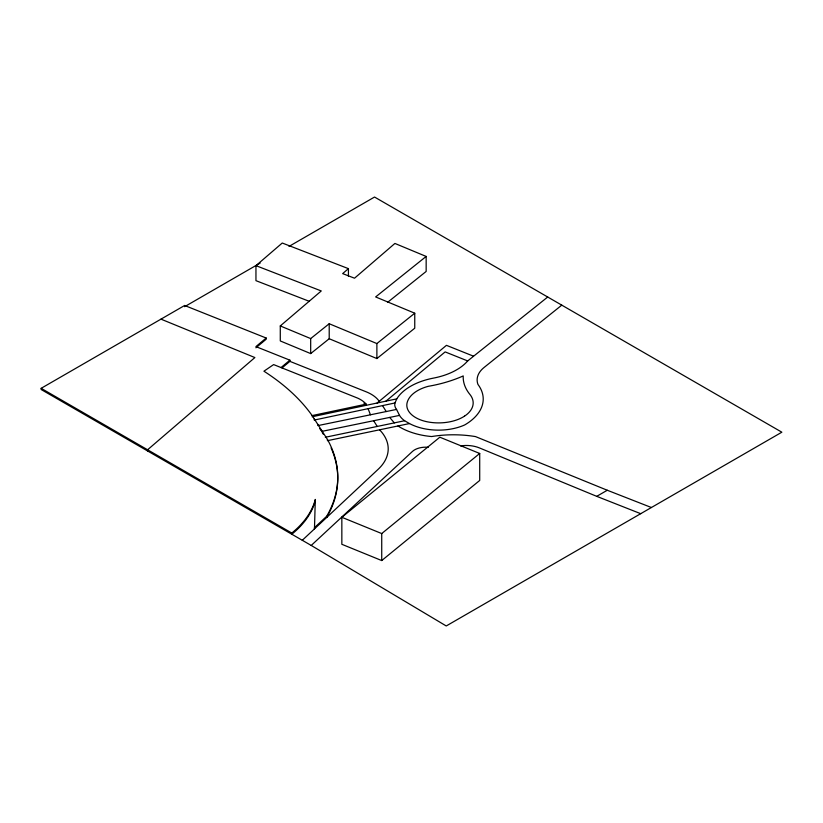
<?xml version="1.0" encoding="UTF-8"?>
<svg xmlns="http://www.w3.org/2000/svg" width="823" height="823" viewBox="0 0 823 823"><rect width="100%" height="100%" fill="white"/><g stroke="black" fill="none" stroke-linecap="round" stroke-linejoin="round"><path stroke-width="1.23" d="M561.78 305.148L484.109 367.449A37.035 21.377 0 0 0 477.968 384.444A63.566 36.706 0 0 1 464.656 424.966A42.673 24.639 0 0 1 409.504 423.567L404.618 420.738A29.144 16.82 0 0 1 399.515 415.399L396.552 409.422A19.793 11.429 0 0 1 394.968 402.972L396.779 398.857A58.7 33.887 0 0 1 433.484 378.107A59.05 34.093 0 0 0 467.68 360.937L547.717 297.021M365.134 404.206A30.379 17.54 0 0 1 366.194 405.338L366.194 404.144A30.379 17.54 0 0 0 357.871 398.209L273.627 364.589L263.926 371.204A264.121 152.492 0 0 1 312.154 415.584L327.451 439.482A212.097 122.452 0 0 1 326.649 516.299L314.468 527.697L314.468 528.891L315.312 499.417A134.766 77.804 0 0 1 291.805 533.047L291.805 534.23A134.766 77.804 0 0 0 315.312 500.6M302.288 540.289L378.158 469.295A67.414 38.928 0 0 0 379.578 429.801M255.912 347.8L266.189 339.22L266.189 338.037L184.63 305.487L41.15 388.322L41.15 389.516L311.228 545.443L412.446 451.436A15.627 9.022 0 0 1 428.269 447.301M309.397 301.362L255.953 280.664L255.953 265.654L282.258 243.022L348.427 268.648L348.427 276.147M348.427 268.648L342.656 273.606L354.528 278.205L394.906 243.443L426.16 256.437L426.16 271.446L387.52 302.411M426.16 256.437L375.638 296.938L414.751 313.203L376.883 343.561L329.21 323.737L329.21 338.737L310.683 353.592L280.283 340.948L280.283 325.939L321.268 290.951L255.953 265.654M266.189 338.037L255.912 346.617L289.891 360.176L289.891 361.359L282.032 367.922M281.055 367.552L289.891 360.176M377.129 403.023L446.447 345.341L473.431 356.153M385.946 401.151L445.14 351.905L467.68 360.937M341.843 517.297L439.832 437.208L479.706 453.463L479.706 480.457L381.728 560.556L341.843 544.291L341.843 517.297L381.728 533.561L479.706 453.463M310.683 353.592L310.683 338.582L329.21 323.737M329.21 338.737L376.883 358.561L414.751 328.212L414.751 313.203M260.15 263.082L184.63 306.681L184.63 305.487M289.017 246.406L374.537 197.036L781.85 432.198L446.241 625.964L311.228 545.443M460.633 445.901A22.334 12.89 0 0 1 479.325 447.877L596.726 496.341L607.281 490.251L651.394 507.513M312.154 415.584L366.194 404.144M312.154 416.767L396.779 398.857M394.968 402.972L314.242 420.059L314.242 418.866M325.322 437.27L404.618 420.738M409.504 423.567L327.451 440.675L327.451 439.482M396.552 409.422L317.945 425.594L317.945 424.411M399.515 415.399L321.556 431.447L321.556 430.254M596.726 496.341L640.716 513.686M289.891 361.359L366.07 391.758A36.593 21.12 0 0 1 379.228 401.274M607.281 490.251L475.509 436.591A79.512 45.903 0 0 0 431.633 436.55A56.664 32.714 0 0 1 397.972 425.964M160.979 319.149L254.873 357.552L147.595 449.78L147.595 450.973M280.283 325.939L310.683 338.582M41.15 388.322L291.805 533.047M389.691 417.426L394.32 422.888M322.184 432.414L323.439 434.359M373.652 420.728L377.232 426.448M382.541 405.605L386.213 411.551M319.756 428.526L320.96 430.47M368.087 408.661L370.453 414.792M381.728 533.561L381.728 560.556M376.883 343.561L376.883 358.561M326.649 516.299L326.649 517.492A212.097 122.452 0 0 0 331.113 447.969M363.931 403.126A30.379 17.54 0 0 1 364.548 403.661M464.491 416.16A34.617 19.989 0 0 0 469.882 394.412A70.284 40.574 0 0 1 463.226 375.926A107.072 61.818 0 0 1 428.258 386.316A37.158 21.449 0 0 0 407.159 402.54A30.461 17.592 0 0 0 427.754 421.901A34.617 19.989 0 0 0 464.491 416.16"/></g></svg>
